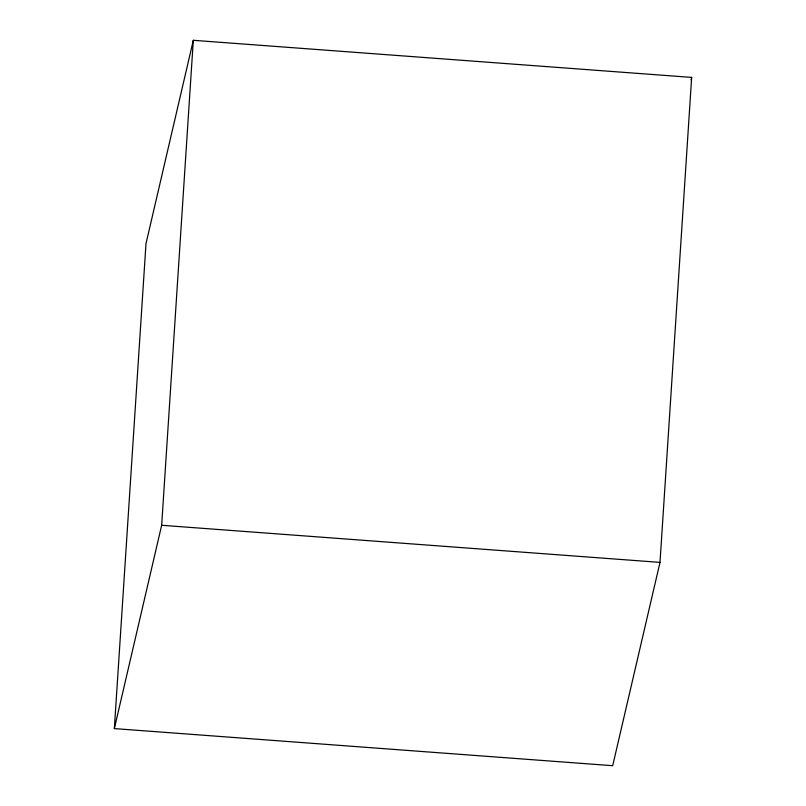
<?xml version="1.0" encoding="UTF-8"?>
<svg xmlns="http://www.w3.org/2000/svg" width="806" height="806" viewBox="0 0 806 806"><rect width="100%" height="100%" fill="white"/><g stroke="black" fill="none" stroke-linecap="round" stroke-linejoin="round"><path stroke-width="1.21" d="M114.341 728.594L145.997 243.614L193.309 40.3L691.659 77.406L660.003 562.387L612.691 765.7L114.341 728.594L161.663 525.28L193.309 40.3M691.085 79.854L691.659 77.406M161.663 525.28L660.003 562.387"/></g></svg>
